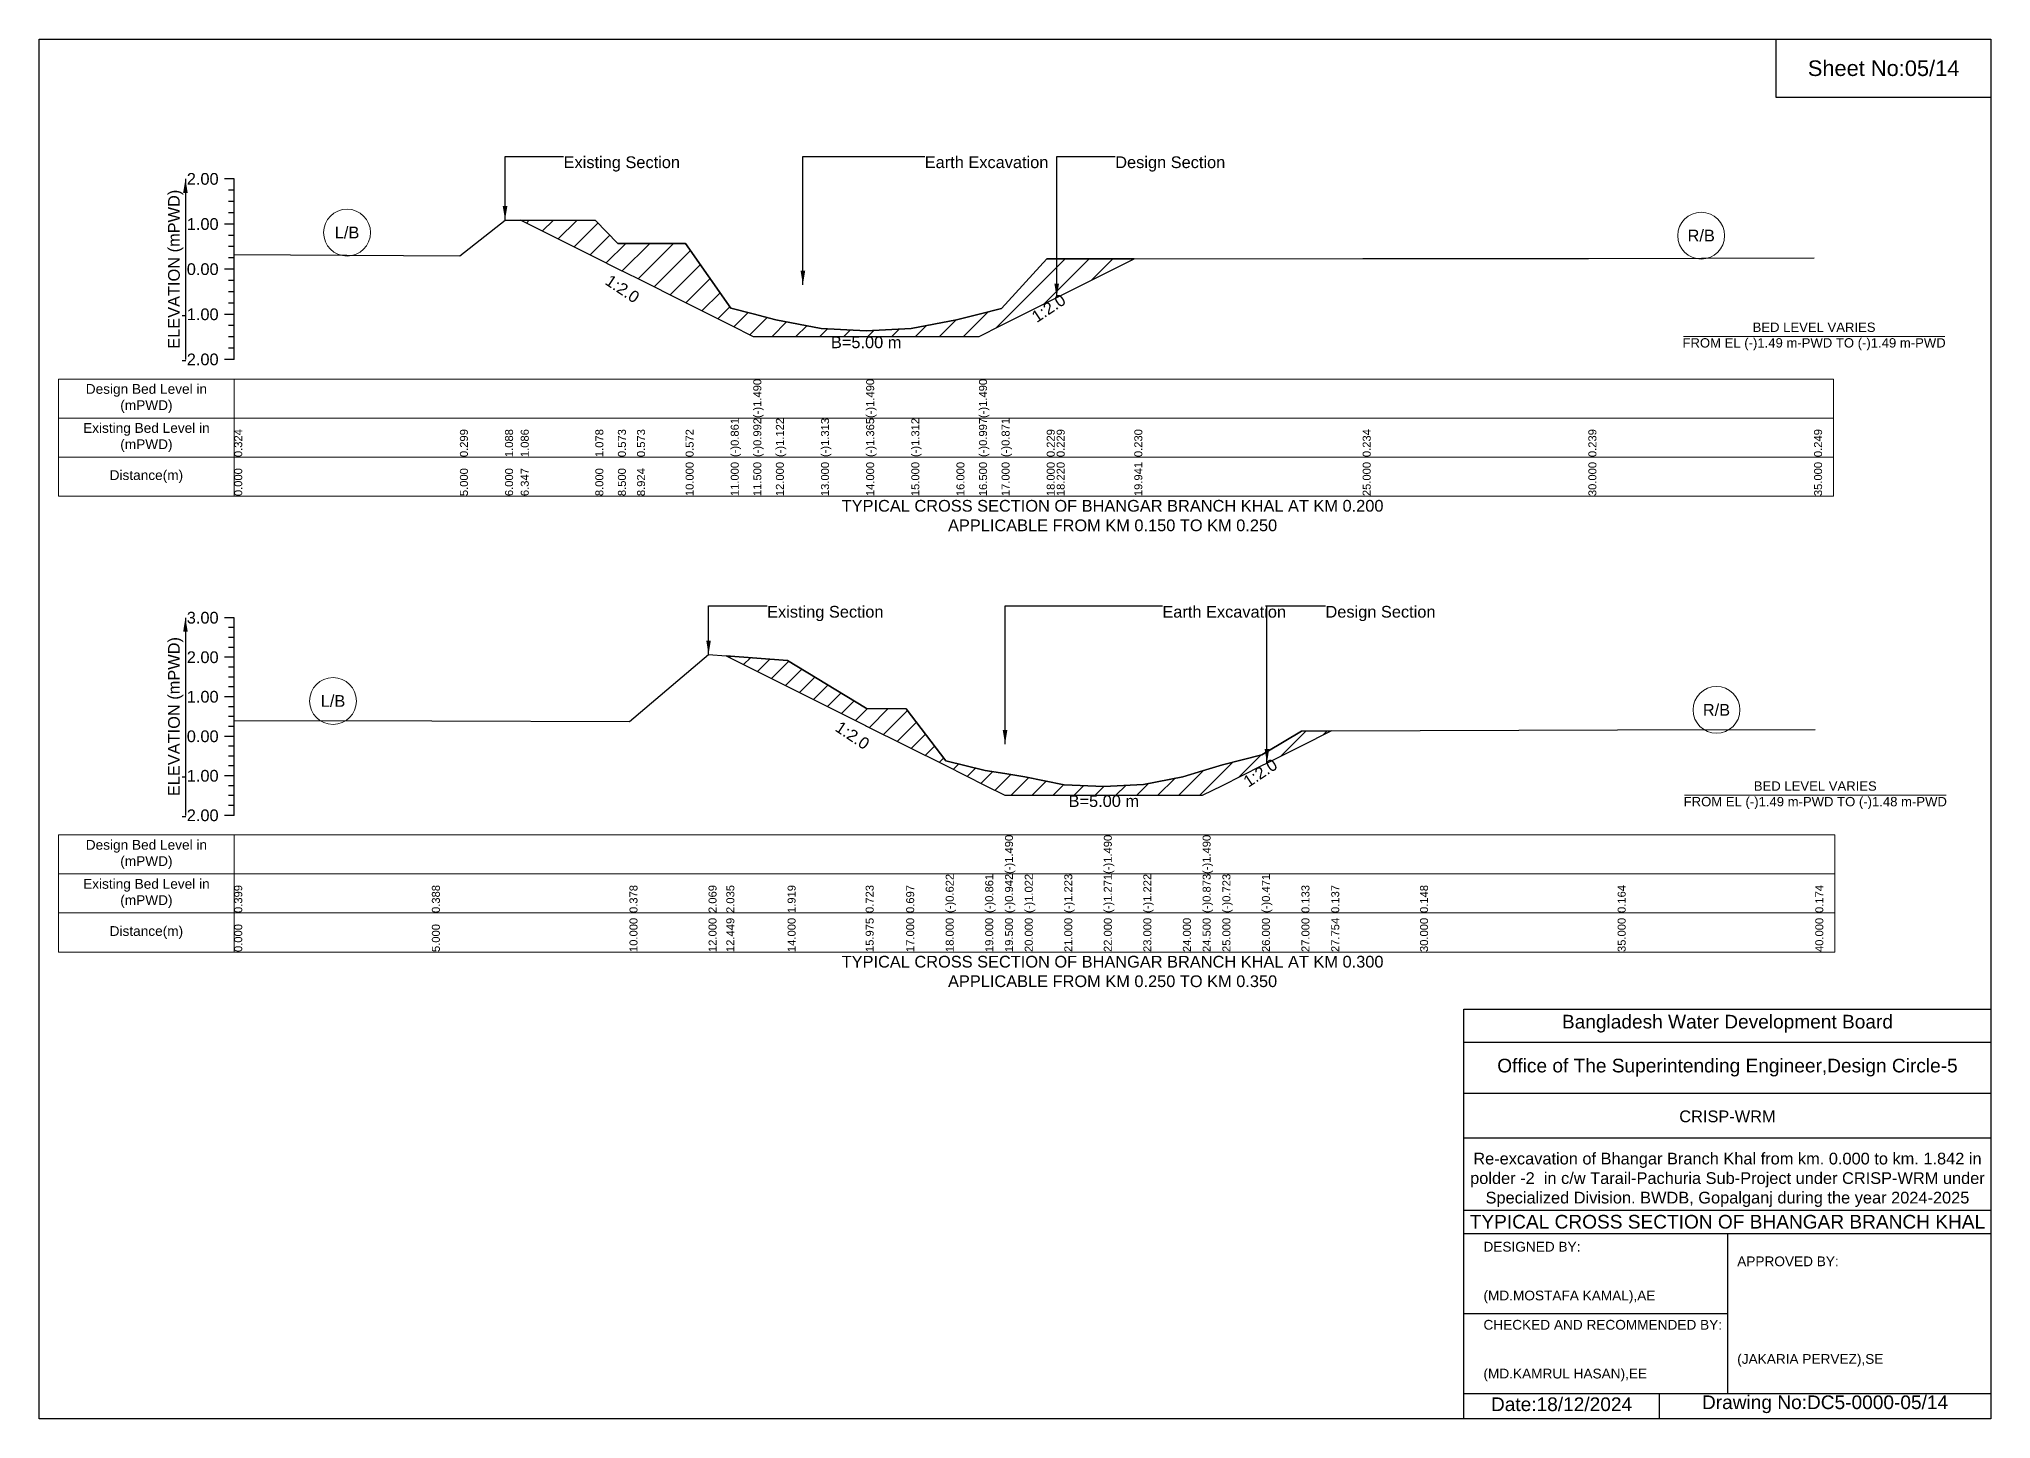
# Model space of a CAD drawing. Header units: inches. Extents: x 91000 to 238000, y -13637 to 0.
# Drawn here: x 140000 to 148000, y -5656 to 0 of the extents above; entities that cross this region are included whole.
import ezdxf

# ---------------------------------------------------------------- set-up
doc = ezdxf.new("R2010")
doc.units = ezdxf.units.IN
doc.header["$LTSCALE"] = 7
doc.header["$MEASUREMENT"] = 0
for name, color, linetype, lineweight in [('Cross section Data Border', 7, 'Continuous', 9), ('Cross Section Labels', 7, 'Continuous', 9), ('Existing_Bed_Level for Xsection', 7, 'Continuous', 25)]:
    doc.layers.add(name, color=color, linetype=linetype, lineweight=lineweight)
doc.styles.get("Standard").update_dxf_attribs({"font": 'arial.ttf'})
doc.dimstyles.get("Standard").update_dxf_attribs({"dimtxt": 0.18, "dimasz": 0.18, "dimexe": 0.18, "dimexo": 0.0625, "dimgap": 0.09, "dimtad": 0, "dimtih": 1, "dimtoh": 1, "dimdec": 4, "dimzin": 0, "dimdsep": 46, "dimtxsty": 'Standard', "dimcen": 0.09, "dimadec": 0, "dimazin": 0, "dimtfac": 1, "dimtdec": 4, "dimtofl": 0, "dimtmove": 0, "dimatfit": 3, "dimfxl": 1, "dimtolj": 1, "dimtzin": 0, "dimarcsym": 0})

msp = doc.modelspace()

# ---------------------------------------------------------------- hatches: boundary and pattern name
at = {"layer": 'Existing_Bed_Level for Xsection'}
h = msp.add_hatch(dxfattribs=at)
h.set_pattern_fill('ANSI31', color=256, scale=555, style=0)
h.paths.add_polyline_path([(141974.3, -742.5), (142280, -895.4), (142372.5, -941.6), (142450.9, -980.8), (142650, -1080.4), (142835, -1172.9), (142927.5, -1219.1), (143020, -1219.1), (143205, -1219.1), (143390, -1219.1), (143575, -1219.1), (143760, -1219.1), (143852.5, -1219.1), (143945, -1172.9), (144130, -1080.4), (144170.8, -1060), (144489, -900.9), (144170.8, -901.1), (144130, -901.1), (143945, -1104.6), (143852.5, -1127.8), (143760, -1151), (143575, -1186.2), (143390, -1196), (143205, -1186.4), (143020, -1151), (142927.5, -1126.9), (142835, -1102.8), (142650, -837.7), (142450.9, -837.5), (142372.5, -837.5), (142280, -744)])
h = msp.add_hatch(dxfattribs=at)
h.set_pattern_fill('ANSI31', color=256, scale=486, style=0)
h.paths.add_polyline_path([(142816.8, -2528.4), (143068, -2654), (143387.9, -2813.9), (143392, -2816), (143554, -2897), (143716, -2978), (143878, -3059), (143959, -3099.5), (144040, -3099.5), (144202, -3099.5), (144364, -3099.5), (144526, -3099.5), (144688, -3099.5), (144769, -3099.5), (144850, -3059), (145012, -2978), (145032.5, -2967.7), (145174, -2897), (145296.1, -2835.9), (145174, -2836.6), (145032.5, -2922), (145012, -2934.4), (144850, -2975.2), (144769, -2999.4), (144688, -3023.7), (144526, -3056.1), (144364, -3064), (144202, -3056.2), (144040, -3023.7), (143959, -3010.6), (143878, -2997.6), (143716, -2958.9), (143554, -2745.2), (143392, -2743.4), (143387.9, -2740.9), (143068, -2547.2)])

# ---------------------------------------------------------------- linework, layer by layer
for points in [[(140000, 0), (148000, 0), (148000, -5656), (140000, -5656)], [(147120, 0), (148000, 0), (148000, -240), (147120, -240)]]:
    msp.add_lwpolyline(points, close=True)
for points in [[(145840, -5656), (145840, -3976), (148000, -3976)], [(145840, -4112), (148000, -4112)], [(145840, -4320), (148000, -4320)], [(145840, -4504), (148000, -4504)], [(145840, -4800), (148000, -4800)], [(145840, -4896), (148000, -4896)], [(146920, -4896), (146920, -5552)], [(145840, -5224), (146920, -5224)], [(145840, -5552), (148000, -5552)], [(146640, -5552), (146640, -5656)]]:
    msp.add_lwpolyline(points)
at = {"layer": 'Cross section Data Border'}
for points in [[(140080, -1393.5), (147355, -1393.5), (147355, -1873.5), (140080, -1873.5)], [(140080, -3262.1), (147360, -3262.1), (147360, -3742.1), (140080, -3742.1)]]:
    msp.add_lwpolyline(points, close=True, dxfattribs=at)
for points in [[(140800, -1393.5), (140800, -1873.5)], [(140080, -1553.5), (147355, -1553.5)], [(140080, -1713.5), (147355, -1713.5)], [(140800, -3262.1), (140800, -3742.1)], [(140080, -3422.1), (147360, -3422.1)], [(140080, -3582.1), (147360, -3582.1)]]:
    msp.add_lwpolyline(points, dxfattribs=at)
at = {"layer": 'Cross Section Labels'}
for points in [[(146739.2, -1219.1), (147810.8, -1219.1)], [(146744.2, -3099.5), (147815.8, -3099.5)]]:
    msp.add_lwpolyline(points, dxfattribs=at)
for centre in [(141262.5, -793.3), (146812.5, -805.8), (141205, -2713.4), (146875, -2749.7)]:
    msp.add_circle(centre, 96, dxfattribs=at)
at = {"layer": 'Existing_Bed_Level for Xsection'}
for points in [[(140800, -573.5), (140760, -573.5)], [(140800, -619.7), (140776, -619.7)], [(140800, -1313.5), (140800, -1128.5), (140800, -943.5), (140800, -758.5), (140800, -573.5)], [(140800, -666), (140776, -666)], [(140800, -712.2), (140776, -712.2)], [(140800, -758.5), (140760, -758.5)], [(140800, -883.5), (141725, -888.2), (141910, -742.2), (141974.3, -742.5), (142280, -744), (142372.5, -837.5), (142450.9, -837.5), (142650, -837.7), (142835, -1102.8), (142927.5, -1126.9), (142927.5, -1126.9), (143020, -1151), (143205, -1186.4), (143390, -1196), (143390, -1196), (143575, -1186.2), (143760, -1151), (143852.5, -1127.8), (143852.5, -1127.8), (143945, -1104.6), (144130, -901.1), (144170.8, -901.1), (144489, -900.9), (145425, -900.2), (146350, -899.3), (147275, -897.4)], [(140800, -804.7), (140776, -804.7)], [(140800, -851), (140776, -851)], [(140800, -943.5), (140760, -943.5)], [(140800, -897.2), (140776, -897.2)], [(140800, -989.7), (140776, -989.7)], [(140800, -1036), (140776, -1036)], [(140800, -1082.2), (140776, -1082.2)], [(140800, -1128.5), (140760, -1128.5)], [(140800, -1174.7), (140776, -1174.7)], [(140800, -1221), (140776, -1221)], [(140800, -1267.2), (140776, -1267.2)], [(140800, -1313.5), (140760, -1313.5)], [(140800, -2372.1), (140760, -2372.1)], [(140800, -3182.1), (140800, -3020.1), (140800, -2858.1), (140800, -2696.1), (140800, -2534.1), (140800, -2372.1)], [(140800, -2412.6), (140776, -2412.6)], [(140800, -2453.1), (140776, -2453.1)], [(140800, -2534.1), (140760, -2534.1)], [(140800, -2493.6), (140776, -2493.6)], [(140800, -2793.5), (141610, -2795.2), (142420, -2796.9), (142744, -2522.9), (142816.8, -2528.4), (143068, -2547.2), (143387.9, -2740.9), (143392, -2743.4), (143554, -2745.2), (143716, -2958.9), (143878, -2997.6), (143959, -3010.6), (143959, -3010.6), (144040, -3023.7), (144202, -3056.2), (144364, -3064), (144364, -3064), (144526, -3056.1), (144688, -3023.7), (144769, -2999.4), (144769, -2999.4), (144850, -2975.2), (145012, -2934.4), (145032.5, -2922), (145174, -2836.6), (145296.1, -2835.9), (145660, -2834.1), (146470, -2831.5), (147280, -2829.9)], [(140800, -2574.6), (140776, -2574.6)], [(140800, -2615.1), (140776, -2615.1)], [(140800, -2696.1), (140760, -2696.1)], [(140800, -2655.6), (140776, -2655.6)], [(140800, -2736.6), (140776, -2736.6)], [(140800, -2777.1), (140776, -2777.1)], [(140800, -2858.1), (140760, -2858.1)], [(140800, -2817.6), (140776, -2817.6)], [(140800, -2898.6), (140776, -2898.6)], [(140800, -2939.1), (140776, -2939.1)], [(140800, -3020.1), (140760, -3020.1)], [(140800, -2979.6), (140776, -2979.6)], [(140800, -3060.6), (140776, -3060.6)], [(140800, -3101.1), (140776, -3101.1)], [(140800, -3182.1), (140760, -3182.1)], [(140800, -3141.6), (140776, -3141.6)]]:
    msp.add_lwpolyline(points, dxfattribs=at)
for points in [[(141974.3, -742.5), (141974.3, -742.5), (142280, -895.4), (142372.5, -941.6), (142450.9, -980.8), (142650, -1080.4), (142835, -1172.9), (142927.5, -1219.1), (142927.5, -1219.1), (143020, -1219.1), (143205, -1219.1), (143390, -1219.1), (143390, -1219.1), (143575, -1219.1), (143760, -1219.1), (143852.5, -1219.1), (143852.5, -1219.1), (143945, -1172.9), (144130, -1080.4), (144170.8, -1060), (144489, -900.9), (144170.8, -901.1), (144130, -901.1), (143945, -1104.6), (143852.5, -1127.8), (143852.5, -1127.8), (143760, -1151), (143575, -1186.2), (143390, -1196), (143390, -1196), (143205, -1186.4), (143020, -1151), (142927.5, -1126.9), (142927.5, -1126.9), (142835, -1102.8), (142650, -837.7), (142450.9, -837.5), (142372.5, -837.5), (142280, -744), (141974.3, -742.5)], [(142816.8, -2528.4), (143068, -2654), (143387.9, -2813.9), (143392, -2816), (143554, -2897), (143716, -2978), (143878, -3059), (143959, -3099.5), (143959, -3099.5), (144040, -3099.5), (144202, -3099.5), (144364, -3099.5), (144364, -3099.5), (144526, -3099.5), (144688, -3099.5), (144769, -3099.5), (144769, -3099.5), (144850, -3059), (145012, -2978), (145032.5, -2967.7), (145174, -2897), (145296.1, -2835.9), (145174, -2836.6), (145032.5, -2922), (145012, -2934.4), (144850, -2975.2), (144769, -2999.4), (144769, -2999.4), (144688, -3023.7), (144526, -3056.1), (144364, -3064), (144364, -3064), (144202, -3056.2), (144040, -3023.7), (143959, -3010.6), (143959, -3010.6), (143878, -2997.6), (143716, -2958.9), (143554, -2745.2), (143392, -2743.4), (143387.9, -2740.9), (143068, -2547.2)]]:
    msp.add_lwpolyline(points, close=True, dxfattribs=at)

# ---------------------------------------------------------------- texts
at = {"attachment_point": 5}
for s, insert, char_height in [('Sheet No:05/14', (147560, -120), 64), ('Bangladesh Water Development Board', (146920, -4036), 56), ('Office of The Superintending Engineer,Design Circle-5', (146920, -4216), 56)]:
    msp.add_mtext(s, dxfattribs=dict(at, insert=insert, char_height=char_height))
for s, insert, char_height, width, attachment_point in [('CRISP-WRM', (146920, -4416), 48, 2240, 5), ('Re-excavation of Bhangar Branch Khal from km. 0.000 to km. 1.842 in polder -2  in c/w Tarail-Pachuria Sub-Project under CRISP-WRM under Specialized Division. BWDB, Gopalganj during the year 2024-2025', (146920, -4676), 48, 2160, 5), ('TYPICAL CROSS SECTION OF BHANGAR BRANCH KHAL', (146920, -4848), 56, 2240, 5), ('DESIGNED BY:^J^J^J(MD.MOSTAFA KAMAL),AE', (145920, -5056), 40, 1120, 4), ('APPROVED BY:^J^J^J^J^J^J(JAKARIA PERVEZ),SE', (146960, -5216), 40, 1120, 4), ('CHECKED AND RECOMMENDED BY:^J^J^J(MD.KAMRUL HASAN),EE', (145920, -5376), 40, 1120, 4), ('Date:18/12/2024', (146240, -5596), 56, 1120, 5), ('Drawing No:DC5-0000-05/14', (147320, -5596), 56, 1760, 5)]:
    msp.add_mtext(s, dxfattribs=dict(insert=insert, char_height=char_height, width=width, attachment_point=attachment_point))
at = {"layer": 'Cross section Data Border', "char_height": 40, "width": 640, "attachment_point": 5}
for s, insert in [('Design Bed Level in (mPWD)', (140440, -1473.5)), ('Existing Bed Level in (mPWD)', (140440, -1633.5)), ('Distance(m)', (140440, -1793.5)), ('Design Bed Level in (mPWD)', (140440, -3342.1)), ('Existing Bed Level in (mPWD)', (140440, -3502.1)), ('Distance(m)', (140440, -3662.1))]:
    msp.add_mtext(s, dxfattribs=dict(at, insert=insert))
at = {"layer": 'Cross Section Labels'}
for s, insert, char_height, attachment_point in [('Existing Section', (142150, -481), 48, 1), ('Earth Excavation', (143630, -481), 48, 1), ('Design Section', (144410.8, -481), 48, 1), ('L/B', (141262.5, -793.3), 48, 5), ('R/B', (146812.5, -805.8), 48, 5), ('BED LEVEL VARIES ^JFROM EL (-)1.49 m-PWD TO (-)1.49 m-PWD', (147275, -1219.1), 38.4, 5), ('B=5.00 m', (143390, -1219.1), 48, 2), ('TYPICAL CROSS SECTION OF BHANGAR BRANCH KHAL AT KM 0.200^JAPPLICABLE FROM KM 0.150 TO KM 0.250', (144400, -1953.5), 48, 5), ('Existing Section', (142984, -2323.5), 48, 1), ('Earth Excavation', (144604, -2323.5), 48, 1), ('Design Section', (145272.5, -2323.5), 48, 1), ('L/B', (141205, -2713.4), 48, 5), ('R/B', (146875, -2749.7), 48, 5), ('B=5.00 m', (144364, -3099.5), 48, 2), ('BED LEVEL VARIES ^JFROM EL (-)1.49 m-PWD TO (-)1.48 m-PWD', (147280, -3099.5), 38.4, 5), ('TYPICAL CROSS SECTION OF BHANGAR BRANCH KHAL AT KM 0.300^JAPPLICABLE FROM KM 0.250 TO KM 0.350', (144400, -3822.1), 48, 5)]:
    msp.add_mtext(s, dxfattribs=dict(at, insert=insert, char_height=char_height, attachment_point=attachment_point))
at = {"layer": 'Cross Section Labels', "char_height": 48, "attachment_point": 2}
for insert, rotation in [((142404.6, -1003.9), 326.30993), ((144124.5, -1083.1), 33.69007), ((143347.4, -2834.2), 326.30993), ((144992, -2988), 33.69007)]:
    msp.add_mtext('1:2.0', dxfattribs=dict(at, insert=insert, rotation=rotation))
at = {"layer": 'Existing_Bed_Level for Xsection', "char_height": 48, "attachment_point": 6}
for s, insert in [('2.00', (140736, -573.5)), ('1.00', (140736, -758.5)), ('0.00', (140736, -943.5)), ('-1.00', (140736, -1128.5)), ('-2.00', (140736, -1313.5)), ('3.00', (140736, -2372.1)), ('2.00', (140736, -2534.1)), ('1.00', (140736, -2696.1)), ('0.00', (140736, -2858.1)), ('-1.00', (140736, -3020.1)), ('-2.00', (140736, -3182.1))]:
    msp.add_mtext(s, dxfattribs=dict(at, insert=insert))
at = {"layer": 'Existing_Bed_Level for Xsection', "rotation": 90}
for s, insert, char_height, attachment_point in [('ELEVATION (mPWD)', (140560, -943.5), 48, 5), ('(-)1.490', (142927.5, -1553.5), 32.8, 1), ('(-)1.490', (143390, -1553.5), 32.8, 1), ('(-)1.490', (143852.5, -1553.5), 32.8, 1), ('(-)0.861', (142835, -1713.5), 32.8, 1), ('(-)0.992', (142927.5, -1713.5), 32.8, 1), ('(-)1.122', (143020, -1713.5), 32.8, 1), ('(-)1.313', (143205, -1713.5), 32.8, 1), ('(-)1.365', (143390, -1713.5), 32.8, 1), ('(-)1.312', (143575, -1713.5), 32.8, 1), ('(-)0.997', (143852.5, -1713.5), 32.8, 1), ('(-)0.871', (143945, -1713.5), 32.8, 1), ('0.324', (140800, -1713.5), 32.8, 1), ('0.299', (141725, -1713.5), 32.8, 1), ('1.088', (141910, -1713.5), 32.8, 1), ('1.086', (141974.3, -1713.5), 32.8, 1), ('1.078', (142280, -1713.5), 32.8, 1), ('0.573', (142372.5, -1713.5), 32.8, 1), ('0.573', (142450.9, -1713.5), 32.8, 1), ('0.572', (142650, -1713.5), 32.8, 1), ('0.229', (144130, -1713.5), 32.8, 1), ('0.229', (144170.8, -1713.5), 32.8, 1), ('0.230', (144489, -1713.5), 32.8, 1), ('0.234', (145425, -1713.5), 32.8, 1), ('0.239', (146350, -1713.5), 32.8, 1), ('0.249', (147275, -1713.5), 32.8, 1), ('10.000', (142650, -1873.5), 32.8, 1), ('11.000', (142835, -1873.5), 32.8, 1), ('11.500', (142927.5, -1873.5), 32.8, 1), ('12.000', (143020, -1873.5), 32.8, 1), ('13.000', (143205, -1873.5), 32.8, 1), ('14.000', (143390, -1873.5), 32.8, 1), ('15.000', (143575, -1873.5), 32.8, 1), ('16.000', (143760, -1873.5), 32.8, 1), ('16.500', (143852.5, -1873.5), 32.8, 1), ('17.000', (143945, -1873.5), 32.8, 1), ('18.000', (144130, -1873.5), 32.8, 1), ('18.220', (144170.8, -1873.5), 32.8, 1), ('19.941', (144489, -1873.5), 32.8, 1), ('25.000', (145425, -1873.5), 32.8, 1), ('30.000', (146350, -1873.5), 32.8, 1), ('35.000', (147275, -1873.5), 32.8, 1), ('0.000', (140800, -1873.5), 32.8, 1), ('5.000', (141725, -1873.5), 32.8, 1), ('6.000', (141910, -1873.5), 32.8, 1), ('6.347', (141974.3, -1873.5), 32.8, 1), ('8.000', (142280, -1873.5), 32.8, 1), ('8.500', (142372.5, -1873.5), 32.8, 1), ('8.924', (142450.9, -1873.5), 32.8, 1), ('ELEVATION (mPWD)', (140560, -2777.1), 48, 5), ('(-)1.490', (143959, -3422.1), 32.8, 1), ('(-)1.490', (144364, -3422.1), 32.8, 1), ('(-)1.490', (144769, -3422.1), 32.8, 1), ('(-)0.622', (143716, -3582.1), 32.8, 1), ('(-)0.861', (143878, -3582.1), 32.8, 1), ('(-)0.942', (143959, -3582.1), 32.8, 1), ('(-)1.022', (144040, -3582.1), 32.8, 1), ('(-)1.223', (144202, -3582.1), 32.8, 1), ('(-)1.271', (144364, -3582.1), 32.8, 1), ('(-)1.222', (144526, -3582.1), 32.8, 1), ('(-)0.873', (144769, -3582.1), 32.8, 1), ('(-)0.723', (144850, -3582.1), 32.8, 1), ('(-)0.471', (145012, -3582.1), 32.8, 1), ('0.399', (140800, -3582.1), 32.8, 1), ('0.388', (141610, -3582.1), 32.8, 1), ('0.378', (142420, -3582.1), 32.8, 1), ('2.069', (142744, -3582.1), 32.8, 1), ('2.035', (142816.8, -3582.1), 32.8, 1), ('1.919', (143068, -3582.1), 32.8, 1), ('0.723', (143387.9, -3582.1), 32.8, 1), ('0.697', (143554, -3582.1), 32.8, 1), ('0.133', (145174, -3582.1), 32.8, 1), ('0.137', (145296.1, -3582.1), 32.8, 1), ('0.148', (145660, -3582.1), 32.8, 1), ('0.164', (146470, -3582.1), 32.8, 1), ('0.174', (147280, -3582.1), 32.8, 1), ('0.000', (140800, -3742.1), 32.8, 1), ('5.000', (141610, -3742.1), 32.8, 1), ('10.000', (142420, -3742.1), 32.8, 1), ('12.000', (142744, -3742.1), 32.8, 1), ('12.449', (142816.8, -3742.1), 32.8, 1), ('14.000', (143068, -3742.1), 32.8, 1), ('15.975', (143387.9, -3742.1), 32.8, 1), ('17.000', (143554, -3742.1), 32.8, 1), ('18.000', (143716, -3742.1), 32.8, 1), ('19.000', (143878, -3742.1), 32.8, 1), ('19.500', (143959, -3742.1), 32.8, 1), ('20.000', (144040, -3742.1), 32.8, 1), ('21.000', (144202, -3742.1), 32.8, 1), ('22.000', (144364, -3742.1), 32.8, 1), ('23.000', (144526, -3742.1), 32.8, 1), ('24.000', (144688, -3742.1), 32.8, 1), ('24.500', (144769, -3742.1), 32.8, 1), ('25.000', (144850, -3742.1), 32.8, 1), ('26.000', (145012, -3742.1), 32.8, 1), ('27.000', (145174, -3742.1), 32.8, 1), ('27.754', (145296.1, -3742.1), 32.8, 1), ('30.000', (145660, -3742.1), 32.8, 1), ('35.000', (146470, -3742.1), 32.8, 1), ('40.000', (147280, -3742.1), 32.8, 1)]:
    msp.add_mtext(s, dxfattribs=dict(at, insert=insert, char_height=char_height, attachment_point=attachment_point))

# ---------------------------------------------------------------- leaders
at = {"layer": 'Cross Section Labels', "annotation_type": 0, "has_hookline": 1, "hookline_direction": 0}
for points, text_width in [([(141910, -742.2), (141910, -481), (142149.9, -481)], 467.2), ([(143130.7, -1007.4), (143130.7, -481), (143629.9, -481)], 497), ([(144170.8, -1060), (144170.8, -481), (144410.7, -481)], 441.2), ([(142744, -2522.9), (142744, -2323.5), (142983.9, -2323.5)], 467.2), ([(143959.3, -2890.1), (143959.3, -2323.5), (144603.9, -2323.5)], 497), ([(145032.5, -2967.7), (145032.5, -2323.5), (145272.4, -2323.5)], 441.2)]:
    msp.add_leader(points, dimstyle='Standard', override={"dimasz": 57.6}, dxfattribs=dict(at, text_width=text_width))
at = {"layer": 'Existing_Bed_Level for Xsection'}
for points in [[(140600, -573.5), (140600, -1313.5)], [(140600, -2372.1), (140600, -3182.1)]]:
    msp.add_leader(points, dimstyle='Standard', override={"dimasz": 57.6}, dxfattribs=at)

doc.saveas('drawing.dxf')
